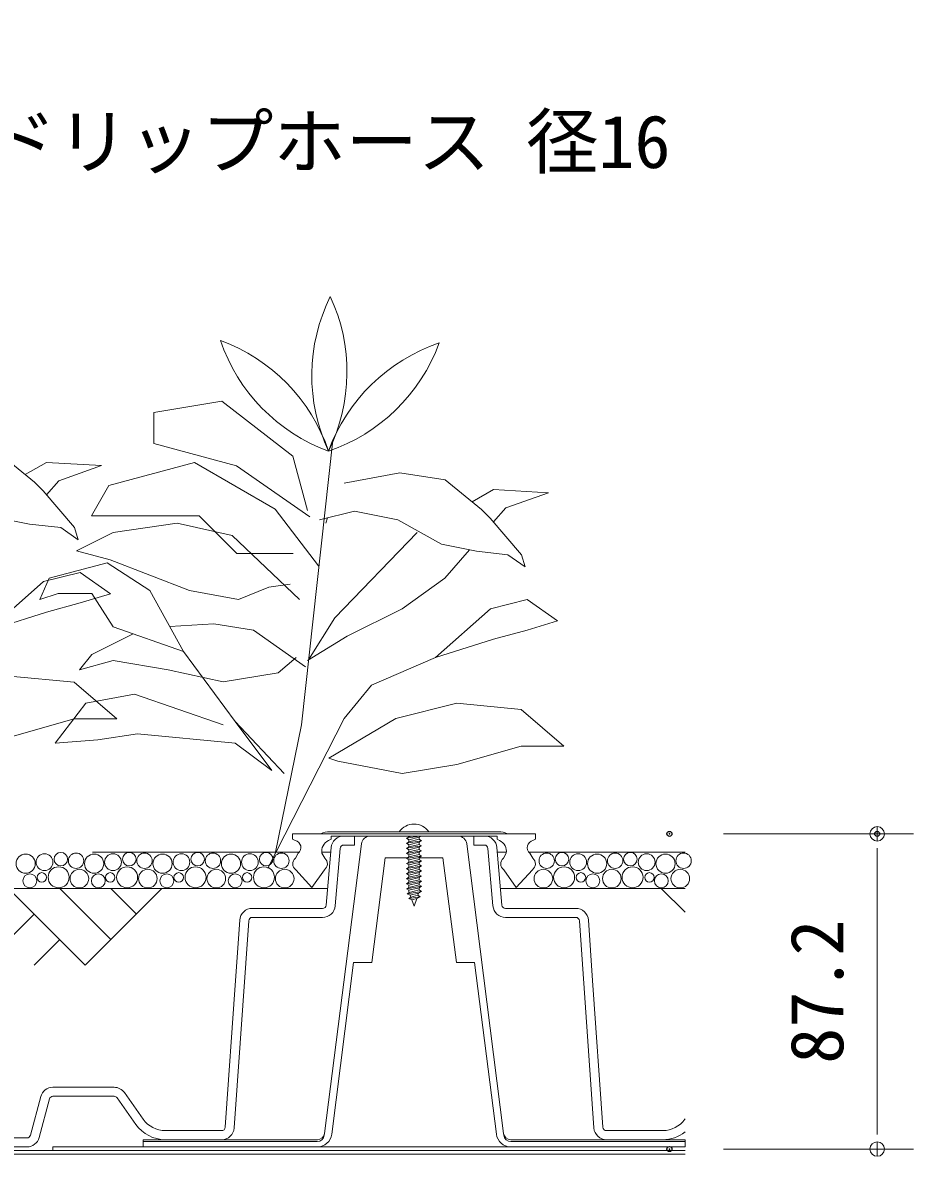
# Model space of a CAD drawing. Units: millimetres, scale not verified. Extents: x -3343 to 1485, y -1050 to 1050.
# Drawn here: x 673.5 to 920, y -219.4 to 94.2 of the extents above; entities that cross this region are included whole.
import ezdxf
from ezdxf.enums import TextEntityAlignment as Align

# ---------------------------------------------------------------- set-up
doc = ezdxf.new("R2010")
doc.units = ezdxf.units.MM
doc.header["$LTSCALE"] = 7
doc.header["$PDMODE"] = 32
doc.header["$PDSIZE"] = 1.4
doc.linetypes.add('USER1', pattern=[19.05, 12.7, -6.35])
for name, color, linetype, lineweight in [('0-0_0', 7, 'Continuous', 9), ('0-5_BOUSUI', 1, 'Continuous', 18), ('0-8_KANAMONO', 4, 'Continuous', 18), ('0-9_sunpo', 7, 'Continuous', 9), ('0-A_MOJI', 7, 'Continuous', 18), ('0-B_ecom', 7, 'Continuous', 9), ('0-C_GREEN', 3, 'Continuous', 18)]:
    doc.layers.add(name, color=color, linetype=linetype, lineweight=lineweight)
doc.layers.add('0-2_DEFPOINTS', color=7, linetype='Continuous')
doc.styles.add('ＭＳ ゴシック', font='')
doc.styles.get('ＭＳ ゴシック').set_extended_font_data('MS Gothic')

# ---------------------------------------------------------------- blocks, each defined once
blk = doc.blocks.new('_Dot')
at = {"layer": '0-0_0'}
for p, q in [((-0.5, 0), (-1, 0)), ((0.25, 0), (-0.25, 0))]:
    blk.add_line(p, q, dxfattribs=at)
blk.add_circle((0, 0), 0.25, dxfattribs=at)
blk = doc.blocks.new('D7')
at = {"layer": '0-2_DEFPOINTS'}
for p in [(2337.513, 919.799), (2395.013, 919.799), (2337.513, 832.599)]:
    blk.add_point(p, dxfattribs=at)
at = {"layer": '0-9_sunpo'}
for p, q in [((2352.513, 919.799), (2405.013, 919.799)), ((2395.013, 840.599), (2395.013, 911.799)), ((2352.513, 832.599), (2405.013, 832.599))]:
    blk.add_line(p, q, dxfattribs=at)
at = {"layer": '0-9_sunpo', "xscale": 8, "yscale": 8}
for p, rotation in [((2395.013, 919.799), 90), ((2395.013, 832.599), 270)]:
    blk.add_blockref('_Dot', p, dxfattribs=dict(at, rotation=rotation))
at = {"layer": '0-9_sunpo', "style": 'ＭＳ ゴシック'}
blk.add_text('87.2', height=14.66, rotation=90, dxfattribs=at).set_placement((2390.013, 856.199), align=Align.BOTTOM_LEFT)

msp = doc.modelspace()

# ---------------------------------------------------------------- linework, layer by layer
at = {"layer": '0-5_BOUSUI'}
for points in [[(856.837, -218.801), (-628.25, -218.801), (-671.889, -175.161), (-671.889, 94.199)], [(856.837, -217.801), (681.837, -217.801), (681.837, -216.801), (856.837, -216.801)]]:
    msp.add_lwpolyline(points, dxfattribs=at)
at = {"layer": '0-8_KANAMONO'}
for p, q in [((805.171, -129.601), (758.502, -129.601)), ((783.337, -130.801), (779.737, -131.401)), ((780.437, -130.997), (781.22, -130.801)), ((780.437, -130.997), (780.437, -130.801)), ((780.437, -131.805), (783.237, -131.105)), ((780.437, -132.397), (783.237, -131.697)), ((783.937, -132.101), (779.737, -132.801)), ((783.937, -133.501), (779.737, -134.201)), ((780.437, -133.205), (783.237, -132.505)), ((780.437, -133.797), (783.237, -133.097)), ((780.437, -134.605), (783.237, -133.905)), ((780.437, -135.197), (783.237, -134.497)), ((749.787, -135.555), (748.998, -136.947)), ((757.107, -136.947), (756.318, -135.555)), ((783.937, -134.901), (779.737, -135.601)), ((783.937, -136.301), (779.737, -137.001)), ((783.937, -137.701), (779.737, -138.401)), ((780.437, -136.005), (783.237, -135.305)), ((780.437, -136.597), (783.237, -135.897)), ((780.437, -137.405), (783.237, -136.705)), ((780.437, -137.997), (783.237, -137.297)), ((807.356, -135.555), (806.567, -136.947)), ((814.676, -136.947), (813.886, -135.555)), ((783.937, -139.101), (779.737, -139.801)), ((783.937, -140.501), (779.737, -141.201)), ((780.437, -138.805), (783.237, -138.105)), ((780.437, -139.397), (783.237, -138.697)), ((780.437, -140.205), (783.237, -139.505)), ((780.437, -140.797), (783.237, -140.097)), ((780.437, -141.605), (783.237, -140.905)), ((783.937, -141.901), (779.737, -142.601)), ((783.937, -143.301), (779.737, -144.001)), ((780.437, -142.197), (783.237, -141.497)), ((780.437, -143.005), (783.237, -142.305)), ((780.437, -143.597), (783.237, -142.897)), ((780.437, -144.405), (783.237, -143.705)), ((783.937, -144.701), (779.737, -145.401)), ((783.937, -146.101), (779.896, -146.774)), ((783.937, -146.101), (779.896, -146.774)), ((780.437, -144.997), (783.237, -144.297)), ((780.437, -145.805), (783.237, -145.105)), ((780.5, -146.381), (783.237, -145.697)), ((780.774, -147.164), (783.103, -146.582)), ((780.95, -147.668), (782.893, -147.183)), ((783.498, -147.574), (780.359, -148.097)), ((783.498, -147.574), (780.359, -148.097)), ((781.21, -148.412), (782.583, -148.068))]:
    msp.add_line(p, q, dxfattribs=at)
for points in [[(814.736, -132.043), (815.443, -131.701), (815.443, -130.201), (748.23, -130.201), (748.23, -131.701), (748.938, -132.043)], [(758.167, -132.043), (758.875, -131.701), (758.875, -130.801), (804.799, -130.801)], [(781.21, -148.412), (780.359, -148.097), (780.95, -147.668), (780.774, -147.164), (779.896, -146.774), (780.5, -146.381), (780.437, -146.201), (780.437, -145.805), (779.737, -145.401), (780.437, -144.997), (780.437, -144.405), (779.737, -144.001), (780.437, -143.597), (780.437, -143.005), (779.737, -142.601), (780.437, -142.197), (780.437, -141.605), (779.737, -141.201), (780.437, -140.797), (780.437, -140.205), (779.737, -139.801), (780.437, -139.397), (780.437, -138.805), (779.737, -138.401), (780.437, -137.997), (780.437, -137.405), (779.737, -137.001), (780.437, -136.597), (780.437, -136.005), (779.737, -135.601), (780.437, -135.197), (780.437, -134.605), (779.737, -134.201), (780.437, -133.797), (780.437, -133.205), (779.737, -132.801), (780.437, -132.397), (780.437, -131.805), (779.737, -131.401), (780.437, -130.997)], [(783.764, -130.801), (783.237, -131.105), (783.237, -131.697), (783.937, -132.101), (783.237, -132.505), (783.237, -133.097), (783.937, -133.501), (783.237, -133.905), (783.237, -134.497), (783.937, -134.901), (783.237, -135.305), (783.237, -135.897), (783.937, -136.301), (783.237, -136.705), (783.237, -137.297), (783.937, -137.701), (783.237, -138.105), (783.237, -138.697), (783.937, -139.101), (783.237, -139.505), (783.237, -140.097), (783.937, -140.501), (783.237, -140.905), (783.237, -141.497), (783.937, -141.901), (783.237, -142.305), (783.237, -142.897), (783.937, -143.301), (783.237, -143.705), (783.237, -144.297), (783.937, -144.701), (783.237, -145.105), (783.237, -145.697), (783.937, -146.101), (783.103, -146.582), (782.893, -147.183), (783.498, -147.574), (782.583, -148.068), (781.837, -150.201), (781.21, -148.412)], [(804.799, -130.801), (804.799, -131.701), (805.506, -132.043)], [(749.076, -140.115), (753.552, -145.001), (757.029, -140.115)], [(806.645, -140.115), (810.121, -145.001), (814.597, -140.115)]]:
    msp.add_lwpolyline(points, dxfattribs=at)
for centre, radius, start, end in [((781.837, -132.601), 5.1, 36.03188, 143.96812), ((758.502, -135.109), 5.508, 90, 116.99147), ((805.171, -135.109), 5.508, 63.00853, 90), ((748.528, -134.001), 2, 309.01589, 78.18299), ((759.569, -135.024), 3.294, 115.18273, 189.26669), ((804.105, -135.024), 3.294, 350.73331, 64.81727), ((815.145, -134.001), 2, 101.81701, 230.98411), ((750.257, -138.501), 2, 129.0159, 233.82139), ((755.848, -138.501), 2, 306.17861, 50.9841), ((807.826, -138.501), 2, 129.0159, 233.82139), ((813.416, -138.501), 2, 306.17861, 50.9841)]:
    msp.add_arc(centre, radius, start, end, dxfattribs=at)
at = {"layer": '0-B_ecom'}
for p, q in [((764.337, -130.801), (765.337, -130.801)), ((799.337, -130.801), (798.337, -130.801)), ((757.519, -149.887), (758.89, -134)), ((761.381, -134.215), (760.01, -150.102)), ((765.337, -133.301), (762.377, -133.301)), ((802.293, -134.215), (803.664, -150.102)), ((806.154, -149.887), (804.783, -134)), ((562.34, -145.301), (757.915, -145.301)), ((669.635, -145.301), (690.848, -166.514)), ((683.777, -145.301), (697.919, -159.443)), ((712.061, -145.301), (690.848, -166.514)), ((697.919, -145.301), (704.99, -152.372)), ((805.759, -145.301), (856.837, -145.301)), ((850.245, -145.301), (856.837, -151.892)), ((676.706, -152.372), (662.564, -166.514)), ((737.07, -150.801), (756.523, -150.801)), ((826.604, -150.801), (807.151, -150.801)), ((736.072, -154.231), (732.064, -211.545)), ((827.601, -154.231), (831.609, -211.545)), ((683.777, -159.443), (676.706, -166.514)), ((681.904, -200.301), (698.82, -200.301)), ((675.666, -213.56), (678.523, -202.895)), ((680.938, -203.542), (678.081, -214.207)), ((698.82, -202.801), (681.904, -202.801)), ((704.848, -210.581), (699.636, -203.223)), ((701.676, -201.778), (706.888, -209.136)), ((856.837, -209.064), (856.786, -209.136)), ((713.008, -212.301), (728.573, -212.301)), ((850.666, -212.301), (835.101, -212.301)), ((652.974, -214.301), (674.7, -214.301)), ((728.573, -214.801), (713.008, -214.801)), ((835.101, -214.801), (850.666, -214.801)), ((674.7, -216.801), (652.974, -216.801))]:
    msp.add_line(p, q, dxfattribs=at)
at = {"layer": '0-B_ecom', "color": 150, "lineweight": 18}
for p, q in [((793.935, -130.801), (769.738, -130.801)), ((767.259, -132.985), (757.059, -213.054)), ((806.614, -213.054), (796.415, -132.985)), ((756.996, -213.554), (757.059, -213.054)), ((806.678, -213.554), (806.614, -213.054)), ((706.837, -215.301), (755.012, -215.301)), ((856.837, -215.301), (808.662, -215.301))]:
    msp.add_line(p, q, dxfattribs=at)
at = {"layer": '0-B_ecom', "color": 3, "linetype": 'USER1', "lineweight": 18}
for p, q in [((559.508, -135.301), (750.048, -135.301)), ((756.286, -135.301), (758.778, -135.301)), ((804.896, -135.301), (807.387, -135.301)), ((813.625, -135.301), (856.837, -135.301))]:
    msp.add_line(p, q, dxfattribs=at)
at = {"layer": '0-B_ecom', "color": 1, "lineweight": 18}
msp.add_line((856.837, -217.801), (-68.163, -217.801), dxfattribs=at)
at = {"layer": '0-B_ecom'}
for points in [[(762.377, -130.801), (765.337, -130.801), (765.337, -133.301)], [(801.296, -130.801), (798.337, -130.801), (798.337, -133.301), (801.296, -133.301)], [(756.523, -153.301), (748.089, -153.301), (737.07, -153.301)], [(807.151, -153.301), (815.584, -153.301), (826.604, -153.301)], [(729.571, -211.371), (732.407, -170.801), (733.578, -154.057)], [(834.103, -211.371), (831.266, -170.801), (830.095, -154.057)]]:
    msp.add_lwpolyline(points, dxfattribs=at)
at = {"layer": '0-B_ecom', "color": 150, "lineweight": 18}
for points in [[(759.043, -213.306), (765.095, -165.801), (770.135, -165.801), (773.829, -136.801), (780.083, -136.801)], [(783.237, -136.801), (789.844, -136.801), (793.539, -165.801), (798.579, -165.801), (804.63, -213.306)], [(755.075, -214.801), (706.837, -214.801), (706.837, -216.801), (755.075, -216.801)], [(808.598, -216.801), (856.837, -216.801), (856.837, -214.801), (808.598, -214.801)]]:
    msp.add_lwpolyline(points, dxfattribs=at)
at = {"layer": '0-B_ecom'}
for centre, radius in [((674.354, -138.444), 2.658), ((679.577, -138.033), 2.322), ((684.081, -137.193), 1.865), ((688.301, -137.632), 2.127), ((693.296, -138.444), 2.658), ((698.519, -138.033), 2.322), ((703.024, -137.193), 1.865), ((707.243, -137.632), 2.127), ((712.239, -138.444), 2.658), ((717.462, -138.033), 2.322), ((721.967, -137.193), 1.865), ((726.186, -137.632), 2.127), ((731.182, -138.444), 2.658), ((736.405, -138.033), 2.322), ((740.91, -137.193), 1.865), ((745.129, -137.632), 2.127), ((818.545, -137.632), 2.127), ((822.764, -137.193), 1.865), ((827.269, -138.033), 2.322), ((832.492, -138.444), 2.658), ((837.487, -137.632), 2.127), ((841.707, -137.193), 1.865), ((846.211, -138.033), 2.322), ((851.434, -138.444), 2.658), ((856.43, -137.632), 2.127), ((678.817, -142.233), 1.311), ((683.48, -142.215), 2.903), ((689.216, -142.575), 2.579), ((697.759, -142.233), 1.311), ((702.423, -142.215), 2.903), ((708.159, -142.575), 2.579), ((716.702, -142.233), 1.311), ((721.366, -142.215), 2.903), ((727.102, -142.575), 2.579), ((735.645, -142.233), 1.311), ((740.309, -142.215), 2.903), ((746.044, -142.575), 2.579), ((817.629, -142.575), 2.579), ((823.365, -142.215), 2.903), ((828.029, -142.233), 1.311), ((836.572, -142.575), 2.579), ((842.308, -142.215), 2.903), ((846.971, -142.233), 1.311), ((855.515, -142.575), 2.579), ((675.526, -143.175), 1.925), ((694.469, -143.175), 1.925), ((713.411, -143.175), 1.925), ((732.354, -143.175), 1.925), ((831.319, -143.175), 1.925), ((850.262, -143.175), 1.925)]:
    msp.add_circle(centre, radius, dxfattribs=at)
for centre, radius, start, end in [((762.377, -134.301), 3.5, 90, 175.06815), ((801.296, -134.301), 3.5, 4.93185, 90), ((762.377, -134.301), 1, 90, 175.06819), ((801.296, -134.301), 1, 4.93181, 90), ((756.523, -149.801), 1, 270, 355.06815), ((756.523, -149.801), 3.5, 270, 355.06819), ((807.151, -149.801), 3.5, 184.93181, 270), ((807.151, -149.801), 1, 184.93185, 270), ((737.07, -154.301), 3.5, 90, 175.99999), ((737.07, -154.301), 1, 90, 176), ((826.604, -154.301), 3.5, 4.00001, 90), ((826.604, -154.301), 1, 4, 90), ((681.904, -203.801), 3.5, 90, 164.99996), ((698.82, -203.801), 3.5, 35.31126, 90), ((681.904, -203.801), 1, 90, 165.00003), ((698.82, -203.801), 1, 35.31121, 90), ((713.008, -204.801), 7.5, 215.31126, 270), ((850.666, -204.801), 7.5, 270, 324.68874), ((713.008, -204.801), 10, 215.31121, 270), ((728.573, -211.301), 1, 270, 356.00001), ((728.573, -211.301), 3.5, 270, 356), ((835.101, -211.301), 3.5, 184, 270), ((835.101, -211.301), 1, 183.99999, 270), ((850.666, -204.801), 10, 270, 308.10605), ((674.7, -213.301), 1, 270, 344.99996), ((674.7, -213.301), 3.5, 270, 345.00003)]:
    msp.add_arc(centre, radius, start, end, dxfattribs=at)
at = {"layer": '0-B_ecom', "color": 150, "lineweight": 18}
for centre, radius, start, end in [((769.738, -133.301), 2.5, 90, 172.7407), ((793.935, -133.301), 2.5, 7.2593, 90), ((755.075, -212.801), 2, 270, 352.7407), ((808.598, -212.801), 2, 187.2593, 270), ((755.012, -213.301), 2, 270, 352.7407), ((755.075, -212.801), 4, 270, 352.7407), ((808.598, -212.801), 4, 187.2593, 270), ((808.662, -213.301), 2, 187.2593, 270)]:
    msp.add_arc(centre, radius, start, end, dxfattribs=at)
at = {"layer": '0-C_GREEN'}
for p, q in [((759.386, -21.325), (750.645, -99.997)), ((666.694, -24.744), (676.813, -32.935)), ((674.173, -30.798), (680.139, -27.457)), ((680.139, -27.457), (695.34, -28.301)), ((695.34, -28.301), (683.517, -32.524)), ((762.457, -33.222), (777.875, -30.331)), ((777.875, -30.331), (790.402, -32.259)), ((676.813, -32.935), (679.222, -35.344)), ((683.517, -32.524), (680.137, -36.411)), ((790.402, -32.259), (800.52, -40.45)), ((679.222, -35.344), (687.894, -45.462)), ((797.881, -38.313), (803.847, -34.972)), ((803.847, -34.972), (819.048, -35.816)), ((819.048, -35.816), (807.225, -40.038)), ((800.52, -40.45), (802.929, -42.859)), ((807.225, -40.038), (803.844, -43.926)), ((665.731, -42.571), (675.367, -44.498)), ((755.711, -43.34), (765.348, -40.931)), ((757.841, -42.808), (757.4, -44.261)), ((765.348, -40.931), (777.393, -43.34)), ((777.393, -43.34), (789.439, -50.086)), ((802.929, -42.859), (811.602, -52.977)), ((675.367, -44.498), (684.04, -45.462)), ((684.04, -45.462), (688.858, -48.835)), ((687.894, -45.462), (688.858, -48.835)), ((698.583, -46.794), (688.449, -51.861)), ((716.317, -44.261), (698.583, -46.794)), ((759.934, -70.44), (782.735, -46.794)), ((789.439, -50.086), (799.075, -52.013)), ((688.449, -51.861), (697.738, -54.395)), ((797.148, -51.628), (790.335, -59.462)), ((799.075, -52.013), (807.747, -52.977)), ((807.747, -52.977), (812.566, -56.35)), ((811.602, -52.977), (812.566, -56.35)), ((696.894, -55.239), (680.849, -59.462)), ((708.717, -62.84), (696.894, -55.239)), ((697.738, -54.395), (719.695, -62.84)), ((680.849, -59.462), (678.315, -65.373)), ((679.295, -60.392), (689.429, -57.858)), ((790.335, -59.462), (778.513, -67.907)), ((664.094, -73.903), (679.295, -60.392)), ((733.207, -65.373), (741.652, -61.995)), ((741.652, -61.995), (747.563, -61.151)), ((678.315, -65.373), (683.382, -63.684)), ((683.382, -63.684), (692.671, -63.684)), ((692.671, -63.684), (698.583, -72.973)), ((719.695, -62.84), (733.207, -65.373)), ((803.003, -67.907), (813.136, -65.373)), ((680.139, -68.836), (664.094, -73.903)), ((689.429, -66.303), (680.139, -68.836)), ((778.513, -67.907), (763.312, -75.507)), ((787.802, -81.418), (803.003, -67.907)), ((759.934, -70.44), (752.636, -82.077)), ((704.061, -74.879), (692.671, -80.574)), ((751.785, -83.952), (737.429, -73.818)), ((813.136, -73.818), (803.847, -76.351)), ((763.312, -75.507), (752.333, -82.263)), ((803.847, -76.351), (787.802, -81.418)), ((692.671, -80.574), (689.293, -84.796)), ((718.006, -79.729), (732.362, -99.153)), ((744.185, -85.641), (749.252, -81.418)), ((770.068, -89.019), (787.802, -81.418)), ((689.293, -84.796), (698.583, -82.263)), ((698.583, -82.263), (713.784, -84.796)), ((670.006, -86.571), (687.74, -88.26)), ((713.784, -84.796), (728.984, -88.174)), ((728.984, -88.174), (744.185, -85.641)), ((687.74, -88.26), (699.563, -98.394)), ((762.467, -98.308), (770.068, -89.019)), ((704.494, -91.552), (690.982, -94.086)), ((728.984, -99.997), (704.494, -91.552)), ((690.982, -94.086), (682.538, -105.064)), ((776.824, -98.308), (793.713, -94.086)), ((793.713, -94.086), (811.448, -95.775)), ((811.448, -95.775), (823.27, -105.908)), ((687.74, -98.394), (670.006, -103.46)), ((699.563, -98.394), (687.74, -98.394)), ((732.362, -99.153), (742.496, -112.664)), ((732.362, -99.153), (745.874, -113.509)), ((741.355, -139.688), (762.467, -98.308)), ((750.645, -99.997), (743.384, -135.712)), ((758.245, -109.286), (776.824, -98.308)), ((694.36, -104.219), (705.339, -102.53)), ((705.339, -102.53), (732.362, -105.064)), ((682.538, -105.064), (694.36, -104.219)), ((732.362, -105.064), (742.496, -112.664)), ((811.448, -105.908), (793.713, -110.975)), ((823.27, -105.908), (811.448, -105.908)), ((760.778, -110.131), (758.245, -109.286)), ((778.513, -113.509), (760.778, -110.131)), ((793.713, -110.975), (778.513, -113.509))]:
    msp.add_line(p, q, dxfattribs=at)
for points in [[(752.327, -40.729), (748.302, -25.706), (728.656, -10.508), (709.823, -13.617), (709.823, -22.251), (732.723, -28.387), (753.018, -42.456)], [(748.353, -52.645), (732.803, -52.645), (722.352, -42.195), (692.545, -42.195), (697.357, -33.86), (721.074, -27.505), (743.367, -40.376), (755.437, -56.099)], [(750.096, -65.373), (731.518, -47.639), (716.317, -44.261)], [(689.429, -57.858), (697.874, -63.77), (689.429, -66.303)], [(698.583, -72.973), (718.006, -79.729), (708.717, -62.84)], [(813.136, -65.373), (821.581, -71.284), (813.136, -73.818)], [(737.429, -73.818), (726.451, -72.129), (714.221, -72.848)]]:
    msp.add_lwpolyline(points, dxfattribs=at)
for centre, start, end in [((803.005, -3.43), 153.71754, 204.97119), ((713.815, -2.409), 333.71754, 24.97119), ((775.106, 22.16), 198.71754, 249.97119), ((711.318, -40.185), 18.71754, 69.97119), ((804.637, -41.252), 108.71754, 159.97119), ((742.292, 22.536), 288.71754, 339.97119)]:
    msp.add_arc(centre, 49.464, start, end, dxfattribs=at)

# ---------------------------------------------------------------- block references
at = {"layer": '0-9_sunpo'}
msp.add_blockref('D7', (-1485, -1050), dxfattribs=at)

# ---------------------------------------------------------------- texts
at = {"layer": '0-A_MOJI', "style": 'ＭＳ ゴシック'}
msp.add_text('FDドリップホース 径16', height=14.66, dxfattribs=at).set_placement((642.973, 49.592), align=Align.BOTTOM_LEFT)

doc.saveas('drawing.dxf')
